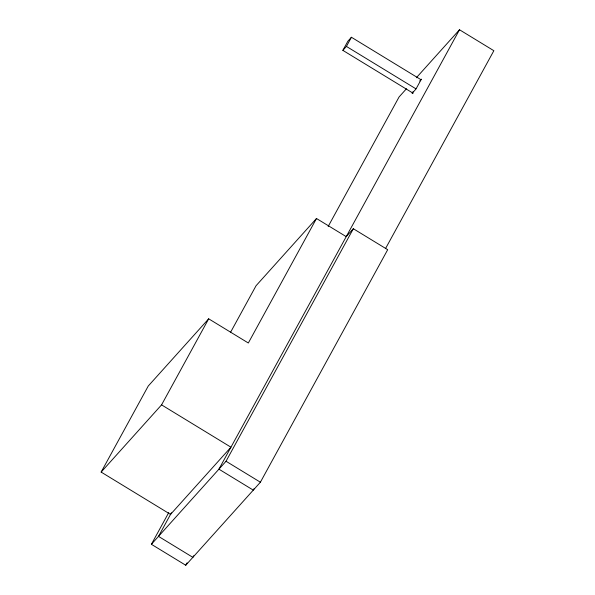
<?xml version="1.0" encoding="UTF-8"?>
<svg xmlns="http://www.w3.org/2000/svg" width="595" height="595" viewBox="0 0 595 595"><rect width="100%" height="100%" fill="white"/><g stroke="black" fill="none" stroke-linecap="round" stroke-linejoin="round"><path stroke-width="0.89" d="M101.143 472.08L161.565 404.868L230.949 447.195L170.527 514.407L101.143 472.08L148.252 386.029L208.681 318.816L248.331 343.003L316.488 218.499L346.223 236.639L353.333 228.733L387.695 249.692L260.394 482.218L185.752 565.25L151.39 544.291L168.749 512.578M413.138 93.237L342.861 50.367L347.874 41.211L351.429 37.262L420.91 79.648M342.861 50.367L346.416 46.417L351.429 37.262M161.565 404.868L208.681 318.816M230.674 332.099L256.066 285.719L316.488 218.499M171.419 512.786L158.501 536.378L192.862 557.344L193.747 555.715M328.165 226.479L399.074 96.963L406.467 88.737M412.96 91.801L412.127 93.326L415.964 89.049L421.379 79.165L419.735 80.994M385.493 248.643L493.857 50.709L459.496 29.75L218.923 469.165L253.284 490.124L254.177 488.502M151.39 544.291L226.033 461.259L353.333 228.733M185.752 565.25L187.083 562.811M416.336 77.759L459.496 29.75M346.416 46.417L415.898 88.804M226.033 461.259L260.394 482.218"/></g></svg>
